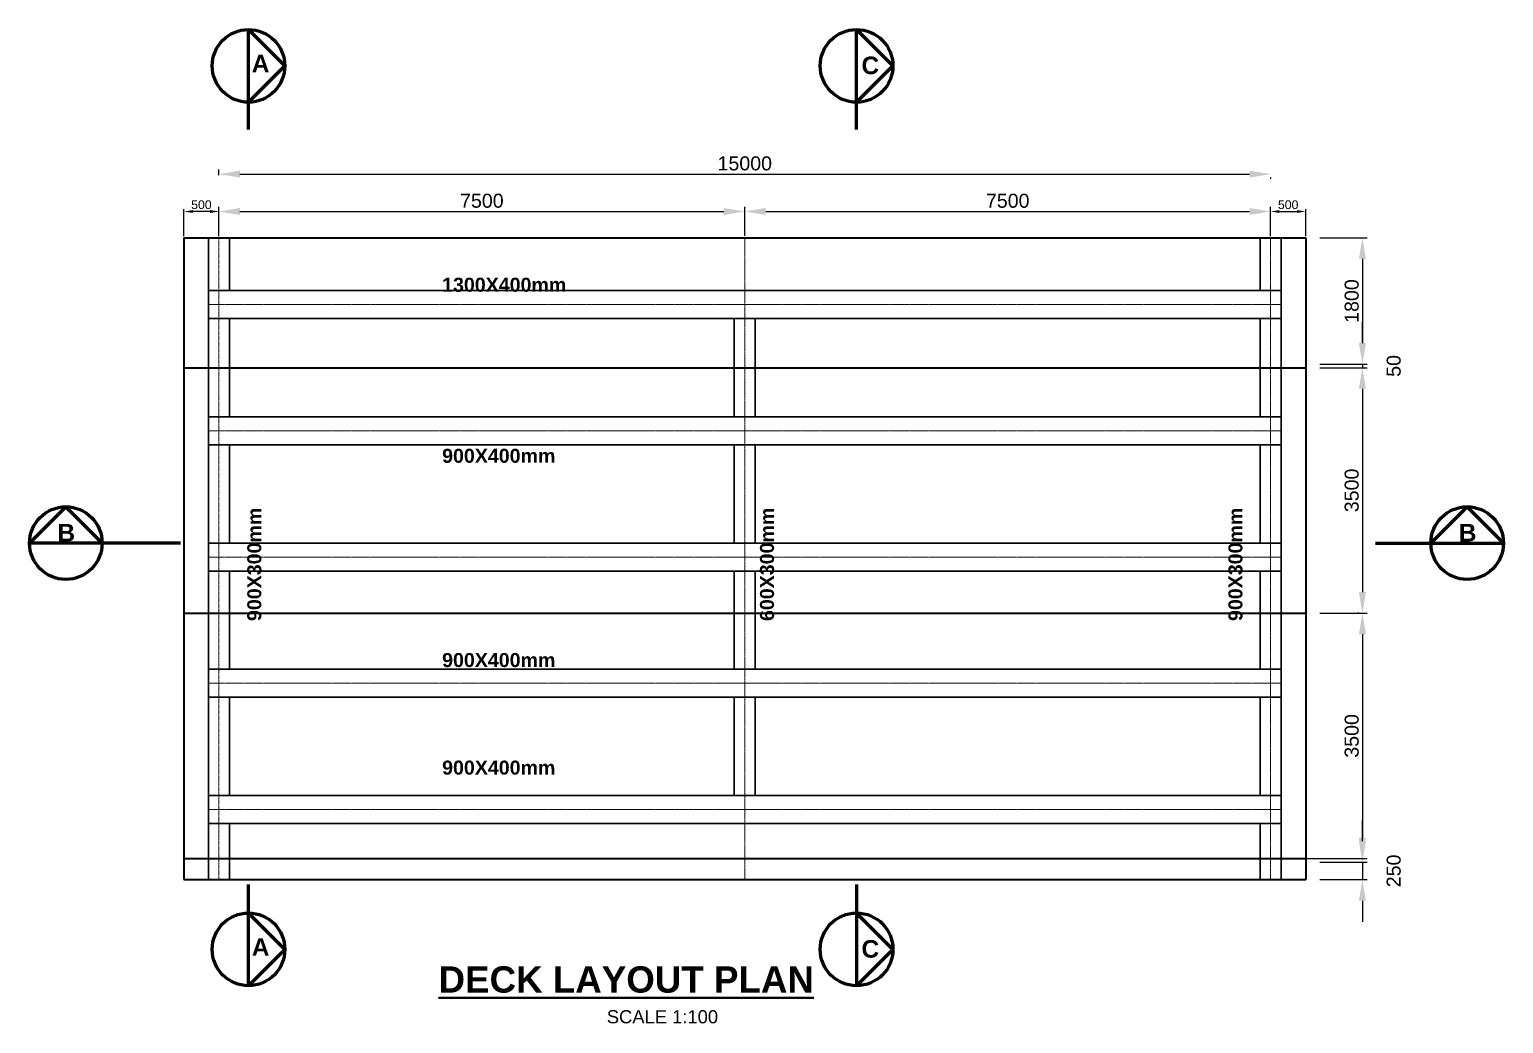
# Model space of a CAD drawing. Header units: millimetres. Extents: x -1307360 to -9241, y 140559 to 432424.
# Drawn here: x -1271498 to -1250474, y 335572 to 349745 of the extents above; entities that cross this region are included whole.
import ezdxf

# ---------------------------------------------------------------- set-up
doc = ezdxf.new("R2010")
doc.units = ezdxf.units.MM
doc.header["$MEASUREMENT"] = 0
doc.linetypes.add('CENTER2', pattern=[1.125, 0.75, -0.125, 0.125, -0.125])
doc.linetypes.add('DASHED2', pattern=[0.375, 0.25, -0.125])
for name, color, linetype, lineweight in [('BORDER', 3, 'Continuous', 60), ('centreline', 4, 'CENTER2', 15), ('dimension', 252, 'Continuous', 20), ('hidden', 5, 'DASHED2', 30), ('lettering', 120, 'Continuous', 25), ('outline', 3, 'Continuous', 35), ('reinforcement', 6, 'Continuous', 50), ('titles', 2, 'Continuous', 40)]:
    doc.layers.add(name, color=color, linetype=linetype, lineweight=lineweight)
doc.styles.add('ARIAL', font='arial.ttf')
doc.dimstyles.new('Dimstyle_100', dxfattribs={"dimtxt": 250, "dimasz": 250, "dimexe": 66, "dimexo": 50, "dimgap": 50, "dimtad": 1, "dimdec": 0, "dimzin": 0, "dimdsep": 46, "dimtxsty": 'ARIAL', "dimcen": 0.09, "dimclrd": 256, "dimclre": 256, "dimclrt": 1, "dimadec": 0, "dimazin": 0, "dimtfac": 1, "dimtdec": 0, "dimtmove": 2, "dimatfit": 3, "dimfxl": 1, "dimtolj": 1, "dimtzin": 0, "dimarcsym": 0})
doc.dimstyles.new('Dimstyle_50', dxfattribs={"dimtxt": 125, "dimasz": 125, "dimexe": 33, "dimexo": 25, "dimgap": 33, "dimtad": 1, "dimdec": 0, "dimzin": 0, "dimdsep": 46, "dimtxsty": 'ARIAL', "dimcen": 0.09, "dimclrd": 256, "dimclrt": 1, "dimadec": 0, "dimazin": 0, "dimtfac": 1, "dimtdec": 0, "dimtmove": 2, "dimatfit": 3, "dimldrblk": 'DOT', "dimfxl": 33, "dimtolj": 1, "dimtzin": 0, "dimarcsym": 0})

# ---------------------------------------------------------------- blocks, each defined once
blk = doc.blocks.new('*D60')
at = {"layer": 'Defpoints', "color": 0, "transparency": 16777216}
for p in [(-1268796, 347620), (-1253796, 347683), (-1253796, 347683)]:
    blk.add_point(p, dxfattribs=at)
at = {"layer": 'dimension', "lineweight": -2, "transparency": 16777216}
for p, q in [((-1268796, 347670), (-1268796, 347749)), ((-1268496, 347683), (-1254096, 347683)), ((-1253796, 347633), (-1253796, 347617))]:
    blk.add_line(p, q, dxfattribs=at)
at = {"layer": 'dimension', "transparency": 16777216}
for points in [[(-1268496, 347733), (-1268496, 347633), (-1268796, 347683)], [(-1254096, 347733), (-1254096, 347633), (-1253796, 347683)]]:
    blk.add_solid(points, dxfattribs=at)
at = {"layer": 'dimension', "color": 1, "transparency": 16777216, "insert": (-1261296, 347835), "char_height": 200, "attachment_point": 5, "style": 'ARIAL'}
blk.add_mtext('\\A1;15000', dxfattribs=at)
blk = doc.blocks.new('*D61')
at = {"layer": 'Defpoints', "color": 0, "transparency": 16777216}
for p in [(-1253146, 346773), (-1253146, 344973), (-1252487, 344973)]:
    blk.add_point(p, dxfattribs=at)
at = {"layer": 'dimension', "lineweight": -2, "transparency": 16777216}
for p, q in [((-1253096, 346773), (-1252421, 346773)), ((-1252487, 346473), (-1252487, 345273)), ((-1253096, 344973), (-1252421, 344973))]:
    blk.add_line(p, q, dxfattribs=at)
at = {"layer": 'dimension', "transparency": 16777216}
for points in [[(-1252537, 346473), (-1252437, 346473), (-1252487, 346773)], [(-1252537, 345273), (-1252437, 345273), (-1252487, 344973)]]:
    blk.add_solid(points, dxfattribs=at)
at = {"layer": 'dimension', "color": 1, "transparency": 16777216, "insert": (-1252639, 345873), "char_height": 200, "attachment_point": 5, "rotation": 90, "style": 'ARIAL'}
blk.add_mtext('\\A1;1800', dxfattribs=at)
blk = doc.blocks.new('*D62')
at = {"layer": 'Defpoints', "color": 0, "transparency": 16777216}
for p in [(-1253146, 344973), (-1253146, 344923), (-1252487, 344923)]:
    blk.add_point(p, dxfattribs=at)
at = {"layer": 'dimension', "lineweight": -2, "transparency": 16777216}
for p, q in [((-1252487, 345273), (-1252487, 345573)), ((-1253096, 344973), (-1252421, 344973)), ((-1253096, 344923), (-1252421, 344923)), ((-1252487, 344973), (-1252487, 344923)), ((-1252487, 344623), (-1252487, 344323))]:
    blk.add_line(p, q, dxfattribs=at)
at = {"layer": 'dimension', "transparency": 16777216}
for points in [[(-1252537, 345273), (-1252437, 345273), (-1252487, 344973)], [(-1252537, 344623), (-1252437, 344623), (-1252487, 344923)]]:
    blk.add_solid(points, dxfattribs=at)
at = {"layer": 'dimension', "color": 1, "transparency": 16777216, "insert": (-1252040, 344948), "char_height": 200, "attachment_point": 5, "rotation": 90, "style": 'ARIAL'}
blk.add_mtext('\\A1;50', dxfattribs=at)
blk = doc.blocks.new('*D129')
at = {"layer": 'Defpoints', "color": 0, "transparency": 16777216}
for p in [(-1253146, 341423), (-1253446, 337923), (-1252487, 337923)]:
    blk.add_point(p, dxfattribs=at)
at = {"layer": 'dimension', "lineweight": -2, "transparency": 16777216}
for p, q in [((-1253096, 341423), (-1252421, 341423)), ((-1252487, 341123), (-1252487, 338223)), ((-1253396, 337923), (-1252421, 337923))]:
    blk.add_line(p, q, dxfattribs=at)
at = {"layer": 'dimension', "transparency": 16777216}
for points in [[(-1252537, 341123), (-1252437, 341123), (-1252487, 341423)], [(-1252537, 338223), (-1252437, 338223), (-1252487, 337923)]]:
    blk.add_solid(points, dxfattribs=at)
at = {"layer": 'dimension', "color": 1, "transparency": 16777216, "insert": (-1252639, 339673), "char_height": 200, "attachment_point": 5, "rotation": 90, "style": 'ARIAL'}
blk.add_mtext('\\A1;3500', dxfattribs=at)
blk = doc.blocks.new('*D63')
at = {"layer": 'Defpoints', "color": 0, "transparency": 16777216}
for p in [(-1253146, 337873), (-1253146, 337623), (-1252487, 337623)]:
    blk.add_point(p, dxfattribs=at)
at = {"layer": 'dimension', "lineweight": -2, "transparency": 16777216}
for p, q in [((-1252487, 338173), (-1252487, 338473)), ((-1253096, 337873), (-1252421, 337873)), ((-1252487, 337873), (-1252487, 337623)), ((-1253096, 337623), (-1252421, 337623)), ((-1252487, 337323), (-1252487, 337023))]:
    blk.add_line(p, q, dxfattribs=at)
at = {"layer": 'dimension', "transparency": 16777216}
for points in [[(-1252537, 338173), (-1252437, 338173), (-1252487, 337873)], [(-1252537, 337323), (-1252437, 337323), (-1252487, 337623)]]:
    blk.add_solid(points, dxfattribs=at)
at = {"layer": 'dimension', "color": 1, "transparency": 16777216, "insert": (-1252040, 337748), "char_height": 200, "attachment_point": 5, "rotation": 90, "style": 'ARIAL'}
blk.add_mtext('\\A1;250', dxfattribs=at)
blk = doc.blocks.new('*D104')
at = {"layer": 'Defpoints', "color": 0, "transparency": 16777216}
for p in [(-1261296, 347150), (-1268796, 346754), (-1261296, 346754)]:
    blk.add_point(p, dxfattribs=at)
at = {"layer": 'dimension', "lineweight": -2, "transparency": 16777216}
for p, q in [((-1268796, 346804), (-1268796, 347216)), ((-1268496, 347150), (-1261596, 347150)), ((-1261296, 346804), (-1261296, 347216))]:
    blk.add_line(p, q, dxfattribs=at)
at = {"layer": 'dimension', "transparency": 16777216}
for points in [[(-1268496, 347200), (-1268496, 347100), (-1268796, 347150)], [(-1261596, 347200), (-1261596, 347100), (-1261296, 347150)]]:
    blk.add_solid(points, dxfattribs=at)
at = {"layer": 'dimension', "color": 1, "transparency": 16777216, "insert": (-1265046, 347302), "char_height": 200, "attachment_point": 5, "style": 'ARIAL'}
blk.add_mtext('\\A1;7500', dxfattribs=at)
blk = doc.blocks.new('*D105')
at = {"layer": 'Defpoints', "color": 0, "transparency": 16777216}
for p in [(-1253796, 347150), (-1261296, 346754), (-1253796, 346754)]:
    blk.add_point(p, dxfattribs=at)
at = {"layer": 'dimension', "lineweight": -2, "transparency": 16777216}
for p, q in [((-1261296, 346804), (-1261296, 347216)), ((-1260996, 347150), (-1254096, 347150)), ((-1253796, 346804), (-1253796, 347216))]:
    blk.add_line(p, q, dxfattribs=at)
at = {"layer": 'dimension', "transparency": 16777216}
for points in [[(-1260996, 347200), (-1260996, 347100), (-1261296, 347150)], [(-1254096, 347200), (-1254096, 347100), (-1253796, 347150)]]:
    blk.add_solid(points, dxfattribs=at)
at = {"layer": 'dimension', "color": 1, "transparency": 16777216, "insert": (-1257546, 347302), "char_height": 200, "attachment_point": 5, "style": 'ARIAL'}
blk.add_mtext('\\A1;7500', dxfattribs=at)
blk = doc.blocks.new('*D106')
at = {"layer": 'Defpoints', "color": 0, "transparency": 16777216}
for p in [(-1253146, 344923), (-1252487, 341423), (-1252487, 341423)]:
    blk.add_point(p, dxfattribs=at)
at = {"layer": 'dimension', "lineweight": -2, "transparency": 16777216}
for p, q in [((-1253096, 344923), (-1252421, 344923)), ((-1252487, 344623), (-1252487, 341723)), ((-1252537, 341423), (-1252553, 341423))]:
    blk.add_line(p, q, dxfattribs=at)
at = {"layer": 'dimension', "transparency": 16777216}
for points in [[(-1252537, 344623), (-1252437, 344623), (-1252487, 344923)], [(-1252537, 341723), (-1252437, 341723), (-1252487, 341423)]]:
    blk.add_solid(points, dxfattribs=at)
at = {"layer": 'dimension', "color": 1, "transparency": 16777216, "insert": (-1252639, 343173), "char_height": 200, "attachment_point": 5, "rotation": 90, "style": 'ARIAL'}
blk.add_mtext('\\A1;3500', dxfattribs=at)
blk = doc.blocks.new('*D171')
at = {"layer": 'Defpoints', "color": 0, "transparency": 16777216}
for p in [(-1253296, 347150), (-1253796, 346773), (-1253296, 346773)]:
    blk.add_point(p, dxfattribs=at)
at = {"layer": 'reinforcement', "color": 0, "lineweight": -2, "transparency": 16777216}
for p, q in [((-1253796, 346798), (-1253796, 347183)), ((-1253296, 346798), (-1253296, 347183))]:
    blk.add_line(p, q, dxfattribs=at)
at = {"layer": 'reinforcement', "lineweight": -2, "transparency": 16777216}
blk.add_line((-1253671, 347150), (-1253421, 347150), dxfattribs=at)
at = {"layer": 'reinforcement', "transparency": 16777216}
for points in [[(-1253671, 347170), (-1253671, 347129), (-1253796, 347150)], [(-1253421, 347170), (-1253421, 347129), (-1253296, 347150)]]:
    blk.add_solid(points, dxfattribs=at)
at = {"layer": 'reinforcement', "color": 1, "transparency": 16777216, "insert": (-1253546, 347246), "char_height": 125, "attachment_point": 5, "style": 'ARIAL'}
blk.add_mtext('\\A1;500', dxfattribs=at)
blk = doc.blocks.new('_Dot')
at = {"color": 0, "linetype": 'ByBlock', "lineweight": -2}
blk.add_line((-0.5, 0), (-1, 0), dxfattribs=at)
at = {"color": 0, "linetype": 'ByBlock', "const_width": 0.5}
blk.add_lwpolyline([(-0.25, 0, 1), (0.25, 0, 1)], format="xyb", close=True, dxfattribs=at)
blk = doc.blocks.new('*D172')
at = {"layer": 'Defpoints', "color": 0, "transparency": 16777216}
for p in [(-1269296, 347150), (-1269296, 346773), (-1268796, 346773)]:
    blk.add_point(p, dxfattribs=at)
at = {"layer": 'reinforcement', "color": 0, "lineweight": -2, "transparency": 16777216}
for p, q in [((-1269296, 346798), (-1269296, 347183)), ((-1268796, 346798), (-1268796, 347183))]:
    blk.add_line(p, q, dxfattribs=at)
at = {"layer": 'reinforcement', "lineweight": -2, "transparency": 16777216}
blk.add_line((-1268921, 347150), (-1269171, 347150), dxfattribs=at)
at = {"layer": 'reinforcement', "transparency": 16777216}
for points in [[(-1269171, 347170), (-1269171, 347129), (-1269296, 347150)], [(-1268921, 347170), (-1268921, 347129), (-1268796, 347150)]]:
    blk.add_solid(points, dxfattribs=at)
at = {"layer": 'reinforcement', "color": 1, "transparency": 16777216, "insert": (-1269046, 347246), "char_height": 125, "attachment_point": 5, "style": 'ARIAL'}
blk.add_mtext('\\A1;500', dxfattribs=at)

msp = doc.modelspace()

# ---------------------------------------------------------------- linework, layer by layer
at = {"layer": 'BORDER'}
for p, q in [((-1268374.3, 348317), (-1268374.3, 349744.9)), ((-1259701.2, 348317), (-1259701.2, 349744.9)), ((-1269346.4, 342421.9), (-1271498, 342421.9)), ((-1252299, 342421.9), (-1250474.4, 342421.9)), ((-1268374.3, 336110.9), (-1268374.3, 337555.4)), ((-1259701.2, 337555.4), (-1259701.2, 336110.9))]:
    msp.add_line(p, q, dxfattribs=at)
for points in [[(-1268374.3, 349744.9), (-1267856, 349226.6), (-1268374.3, 348708.3)], [(-1259701.2, 349744.9), (-1259182.9, 349226.6), (-1259701.2, 348708.3)], [(-1271498, 342421.9), (-1270979.6, 342940.2), (-1270461.3, 342421.9)], [(-1251511, 342421.9), (-1250992.7, 342940.2), (-1250474.4, 342421.9)], [(-1268374.3, 337147.6), (-1267856, 336629.3), (-1268374.3, 336110.9)], [(-1259701.2, 337147.6), (-1259182.9, 336629.3), (-1259701.2, 336110.9)]]:
    msp.add_lwpolyline(points, dxfattribs=at)
for centre in [(-1268374.3, 349226.6), (-1259701.2, 349226.6), (-1270979.6, 342421.9), (-1250992.7, 342421.9), (-1268374.3, 336629.3), (-1259701.2, 336629.3)]:
    msp.add_circle(centre, 518.3, dxfattribs=at)
at = {"layer": 'centreline', "ltscale": 20}
msp.add_line((-1268796.1, 346773), (-1268796.1, 337623), dxfattribs=at)
msp.add_line((-1268796.1, 346773), (-1268796.1, 337623), dxfattribs=at)
at = {"layer": 'centreline', "ltscale": 30}
for p, q in [((-1261296.1, 346773), (-1261296.1, 337623)), ((-1253796.1, 346773), (-1253796.1, 337623)), ((-1253796.1, 346773), (-1253796.1, 337623))]:
    msp.add_line(p, q, dxfattribs=at)
at = {"layer": 'centreline', "ltscale": 35}
for p, q in [((-1268946.1, 345823), (-1253646.1, 345823)), ((-1268946.1, 344023), (-1253646.1, 344023)), ((-1268946.1, 342223), (-1253646.1, 342223)), ((-1268946.1, 340423), (-1253646.1, 340423)), ((-1268946.1, 338623), (-1253646.1, 338623))]:
    msp.add_line(p, q, dxfattribs=at)
at = {"layer": 'hidden', "ltscale": 20}
for p, q in [((-1268946.1, 337623), (-1268946.1, 346773)), ((-1268646.1, 346023), (-1268646.1, 346773)), ((-1253946.1, 346023), (-1253946.1, 346773)), ((-1253646.1, 337623), (-1253646.1, 346773)), ((-1268946.1, 346023), (-1253646.1, 346023)), ((-1268946.1, 345623), (-1253646.1, 345623)), ((-1268646.1, 344223), (-1268646.1, 345623)), ((-1261446.1, 345623), (-1261446.1, 344223)), ((-1261146.1, 345623), (-1261146.1, 344223)), ((-1253946.1, 344223), (-1253946.1, 345623)), ((-1268946.1, 344223), (-1253646.1, 344223)), ((-1268946.1, 343823), (-1253646.1, 343823)), ((-1268646.1, 342423), (-1268646.1, 343823)), ((-1261446.1, 343823), (-1261446.1, 342423)), ((-1261146.1, 343823), (-1261146.1, 342423)), ((-1253946.1, 342423), (-1253946.1, 343823)), ((-1268946.1, 342423), (-1253646.1, 342423)), ((-1268946.1, 342023), (-1253646.1, 342023)), ((-1268646.1, 340623), (-1268646.1, 342023)), ((-1261446.1, 342023), (-1261446.1, 340623)), ((-1261146.1, 342023), (-1261146.1, 340623)), ((-1253946.1, 340623), (-1253946.1, 342023)), ((-1268946.1, 340623), (-1253646.1, 340623)), ((-1268946.1, 340223), (-1253646.1, 340223)), ((-1268646.1, 338823), (-1268646.1, 340223)), ((-1261446.1, 340223), (-1261446.1, 338823)), ((-1261146.1, 340223), (-1261146.1, 338823)), ((-1253946.1, 338823), (-1253946.1, 340223)), ((-1268946.1, 338823), (-1253646.1, 338823)), ((-1268946.1, 338423), (-1253646.1, 338423)), ((-1268646.1, 337623), (-1268646.1, 338423)), ((-1253946.1, 337623), (-1253946.1, 338423))]:
    msp.add_line(p, q, dxfattribs=at)
at = {"layer": 'outline'}
for p, q in [((-1269296.1, 346773), (-1253296.1, 346773)), ((-1269296.1, 346773), (-1269296.1, 337623)), ((-1253946.1, 346773), (-1253808.6, 346773)), ((-1253296.1, 346773), (-1253296.1, 337623)), ((-1269296.1, 344923), (-1253296.1, 344923)), ((-1254015.5, 344923), (-1253808.6, 344923)), ((-1269296.1, 341423), (-1253296.1, 341423)), ((-1253946.1, 341423), (-1253808.6, 341423)), ((-1269296.1, 337923), (-1253296.1, 337923)), ((-1268783.6, 337923), (-1253808.6, 337923)), ((-1253946.1, 337923), (-1253808.6, 337923)), ((-1269296.1, 337623), (-1253296.1, 337623)), ((-1253946.1, 337623), (-1253808.6, 337623))]:
    msp.add_line(p, q, dxfattribs=at)

# ---------------------------------------------------------------- texts
at = {"layer": 'lettering', "style": 'ARIAL'}
for s, insert, char_height, width, attachment_point in [('{\\fArial|b1|i0|c0|p34;A}', (-1268327.7, 349384.5), 250, 935.828, 1), ('{\\fArial|b1|i0|c0|p34;C}', (-1259631.6, 349358.3), 250, 926.5, 1), ('{\\fArial|b1|i0|c0|p34;1300X400mm}', (-1265612.6, 346205.8), 200, 1892.503, 1), ('{\\fArial|b1|i0|c0|p34;900X400mm}', (-1265612.6, 343766.3), 200, 1847.376, 1), ('{\\fArial|b1|i0|c0|p34;B}', (-1270847.3, 342694.3), 250, 895.797, 3), ('{\\fArial|b1|i0|c0|p34;B}', (-1250860.4, 342694.3), 250, 895.797, 3), ('{\\fArial|b1|i0|c0|p34;900X400mm}', (-1265612.6, 340854), 200, 1915.066, 1), ('{\\fArial|b1|i0|c0|p34;900X400mm}', (-1265612.6, 339320.8), 200, 1960.19, 1), ('{\\fArial|b1|i0|c0|p34;A}', (-1268327.7, 336787.1), 250, 916.487, 1), ('{\\fArial|b1|i0|c0|p34;C}', (-1259631.6, 336761), 250, 1233.966, 1)]:
    msp.add_mtext(s, dxfattribs=dict(at, insert=insert, char_height=char_height, width=width, attachment_point=attachment_point))
at = {"layer": 'lettering', "char_height": 200, "attachment_point": 1, "rotation": 90, "style": 'ARIAL'}
for s, insert, width in [('{\\fArial|b1|i0|c0|p34;900X300mm}', (-1268391.4, 341310.9), 1792.126), ('{\\fArial|b1|i0|c0|p34;600X300mm}', (-1261079, 341310.9), 1893.686), ('{\\fArial|b1|i0|c0|p34;900X300mm}', (-1254398.1, 341310.9), 1787.705)]:
    msp.add_mtext(s, dxfattribs=dict(at, insert=insert, width=width))
at = {"layer": 'titles', "insert": (-1265663.7, 336387.3), "char_height": 300, "width": 6195.815, "attachment_point": 1, "style": 'ARIAL'}
msp.add_mtext('{\\fArial|b1|i0|c0|p34;\\H1.25x;\\L\\C1;DECK LAYOUT PLAN\\l\\P\\fArial|b0|i0|c0|p34;\\H0.5x;^I^ISCALE 1:100}', dxfattribs=at)

# ---------------------------------------------------------------- dimensions: what is measured, and where the dimension line sits
at = {"layer": 'dimension'}
for base, p1, p2, picture, middle in [((-1253796.1, 347683.3), (-1268796.1, 347619.9), (-1253796.1, 347683.3), '*D60', (-1261296.1, 347835.4)), ((-1261296.1, 347149.6), (-1268796.1, 346753.8), (-1261296.1, 346753.8), '*D104', (-1265046.1, 347301.8)), ((-1253796.1, 347149.6), (-1261296.1, 346753.8), (-1253796.1, 346753.8), '*D105', (-1257546.1, 347301.8))]:
    dim = msp.add_linear_dim(base=base, p1=p1, p2=p2, dimstyle='Dimstyle_100', override={"dimtxt": 200, "dimasz": 300}, dxfattribs=at)
    dim.commit()
    dim.dimension.update_dxf_attribs({"geometry": picture, "text_midpoint": middle})
for base, p1, p2, picture, middle in [((-1252486.9, 344973), (-1253146.1, 346773), (-1253146.1, 344973), '*D61', (-1252639.1, 345873)), ((-1252486.9, 344923), (-1253146.1, 344973), (-1253146.1, 344923), '*D62', (-1252039.6, 344948)), ((-1252486.9, 341423), (-1253146.1, 344923), (-1252486.9, 341423), '*D106', (-1252639.1, 343173)), ((-1252486.9, 337923), (-1253146.1, 341423), (-1253446.1, 337923), '*D129', (-1252639.1, 339673)), ((-1252486.9, 337623), (-1253146.1, 337873), (-1253146.1, 337623), '*D63', (-1252039.6, 337748))]:
    dim = msp.add_linear_dim(base=base, p1=p1, p2=p2, angle=90, dimstyle='Dimstyle_100', override={"dimtxt": 200, "dimasz": 300}, dxfattribs=at)
    dim.commit()
    dim.dimension.update_dxf_attribs({"geometry": picture, "text_midpoint": middle})
at = {"layer": 'reinforcement'}
for base, p1, p2, picture, middle in [((-1269296.1, 347149.6), (-1268796.1, 346773), (-1269296.1, 346773), '*D172', (-1269046.1, 347246.5)), ((-1253296.1, 347149.6), (-1253796.1, 346773), (-1253296.1, 346773), '*D171', (-1253546.1, 347246.5))]:
    dim = msp.add_linear_dim(base=base, p1=p1, p2=p2, dimstyle='Dimstyle_50', dxfattribs=at)
    dim.commit()
    dim.dimension.update_dxf_attribs({"geometry": picture, "text_midpoint": middle})

doc.saveas('drawing.dxf')
